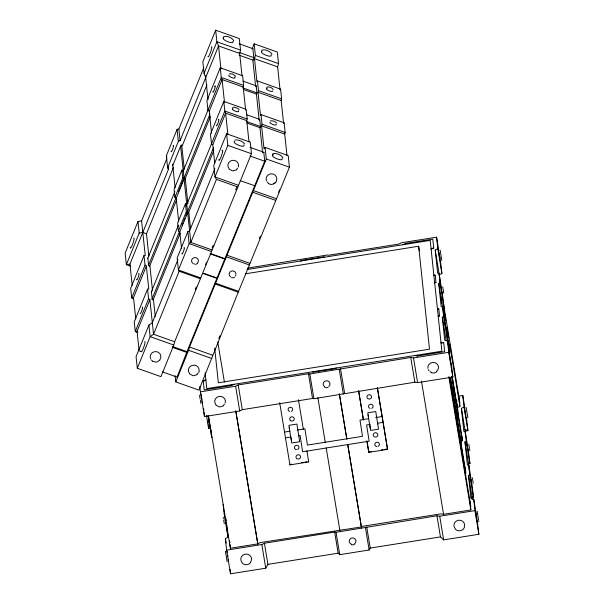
<?xml version="1.0" encoding="UTF-8"?>
<svg xmlns="http://www.w3.org/2000/svg" width="604" height="604" viewBox="0 0 604 604"><rect width="100%" height="100%" fill="white"/><g stroke="black" fill="none" stroke-linecap="round" stroke-linejoin="round"><path stroke-width="0.91" d="M198.822 372.525L199.154 371.233M241.993 75.568L239.652 53.424L240.535 50.14L239.312 38.573L215.673 30.2L202.838 61.819L204.054 73.386L205.7 77.561M177.931 259.66L152.329 322.71L148.916 325.095L136.074 356.707L137.297 368.274L160.936 376.654L173.778 345.035L174.662 341.751L251.468 153.726L250.245 142.159L226.606 133.786L213.771 165.398L214.986 176.964L216.443 179.388L237.561 186.87M245.632 110.087L243.201 87.021L243.638 85.383L242.619 75.727L220.241 67.799L206.915 100.619L207.935 110.275L209.248 111.159L211.581 133.303M254.495 58.686L255.379 55.402L254.156 43.835L277.289 52.027L278.512 63.594L277.629 66.878L280.06 89.943L280.596 89.181L257.463 80.981L256.927 81.744L254.495 58.686L277.629 66.878M248.984 141.842L246.742 120.619L247.187 118.98L246.168 109.324L223.79 101.397L210.464 134.216L211.483 143.873L212.789 144.756L214.737 163.208M175.779 381.909L188.622 350.297L189.505 347.013L266.311 158.988L265.088 147.421L288.221 155.613L289.444 167.18L238.24 292.162L198.912 390.109L175.779 381.909L175.122 375.68M286.96 155.296L284.718 134.073L285.156 132.435L284.144 122.778L261.011 114.586L260.475 115.341L258.036 92.284L258.482 90.638L257.463 80.981M265.088 147.421L264.024 148.946L261.585 125.881L262.03 124.235L261.011 114.586M283.51 122.62L281.17 100.475L281.615 98.837L280.596 89.181M233.589 40.83L233.718 40.438C231.672 37.599 227.27 35.727 223.842 36.504L223.231 38.007M271.823 54.375L271.943 53.983C269.905 51.144 265.496 49.271 262.068 50.049L261.457 51.551M273.234 89.777C272.57 87.716 269.135 86.583 267.059 87.036L266.455 88.539M282.755 157.954L282.876 157.569C280.837 154.722 276.428 152.85 273 153.635L272.389 155.137M166.832 158.701L141.578 220.883L137.984 221.509L125.141 253.129L126.364 264.695L130.743 266.243M132.201 285.284L129.966 264.061L168.403 169.399L167.625 167.753L166.364 155.749L177.078 129.354L178.875 129.037L203.774 67.724M137.984 221.509L139.207 233.076L126.364 264.695L129.966 264.061M204.054 73.386L216.896 41.767L215.673 30.2M167.625 167.753L178.346 141.359L177.078 129.354M178.346 141.359L180.098 140.604L218.542 45.942L216.896 41.767L240.535 50.14M172.767 165.541L180.626 146.198L182.378 145.443L206.953 84.93M148.886 256.239L146.508 233.763L173.544 167.187M141.578 220.883L145.239 255.515L144.016 255.5L130.69 288.319L131.71 297.976L133.431 298.587M180.581 145.783L183.148 170.117L181.932 170.109L174.073 189.445L174.918 197.402L176.225 198.286L178.648 221.215M145.035 265.156L131.71 297.976L133.507 297.659L146.349 266.047L145.035 265.156L144.016 255.5M147.648 258.648L174.888 191.559M183.027 171.513L221.26 77.455L220.241 67.799M209.248 111.159L222.083 79.539L221.26 77.455L243.638 85.383M174.918 197.402L182.77 178.059L181.932 170.109M148.388 265.722L175.99 197.757M178.467 191.657L183.646 178.912M183.775 178.588L209.958 114.111M176.225 198.286L184.077 178.95L182.77 178.059M149.445 266.681L176.715 199.524M184.862 179.463L210.366 116.67M146.349 266.047L148.78 289.112L147.565 289.105L134.239 321.917L135.258 331.573L137.84 332.487M184.077 178.95L186.696 203.714L185.473 203.707L177.621 223.042L178.459 231L179.773 231.883L181.547 248.735M148.584 298.753L135.258 331.573L137.055 331.264L149.89 299.644L148.584 298.753L147.565 289.105M151.189 292.245L178.437 225.156M186.221 205.987L224.809 111.053L223.79 101.397M212.789 144.756L225.632 113.144L224.809 111.053L247.187 118.98M252.072 48.962L254.156 43.835M178.459 231L186.311 211.657L185.473 203.707M151.936 299.32L179.539 231.355M182.015 225.254L183.095 222.597M183.775 220.913L184.847 218.286M185.828 215.87L213.506 147.708M179.773 231.883L187.625 212.548L186.311 211.657M152.993 300.279L180.264 233.121M188.41 213.061L213.559 151.136M232.404 108.818L233.016 107.316L234.42 107.172L237.583 108.29L239.124 109.483M214.873 168.682L189.626 230.864L187.874 231.619L177.153 258.014L178.422 270.018L179.154 271.226L200.264 278.708M137.297 368.274L150.139 336.662L148.916 325.095M226.606 133.786L227.829 145.353L214.986 176.964L238.633 185.345M179.154 271.226L153.552 334.276L150.139 336.662L173.778 345.035M216.443 179.388L190.841 242.431L189.143 243.623L178.422 270.018L200.8 277.946M195.235 289.467L196.285 286.877M212.147 247.821L213.204 245.224M235.696 189.837L236.745 187.24M205.511 264.718L206.53 262.196M177.078 377.092L187.935 349.248L264.741 161.223L263.789 152.238M218.799 338.406L219.864 335.786M259.259 238.776L260.309 236.179M278.587 192.283L279.622 189.747M226.417 522.513L227.98 537.273L225.39 538.579L226.613 550.146L230.532 573.8L265.745 568.198L267.912 564.362L264.416 543.238L334.646 532.064L336.028 532.29L436.949 515.778L439.72 516.231L474.94 510.629L473.717 499.063L470.946 498.61L468.515 475.544L469.806 474.895L468.787 465.239L467.405 465.012L464.967 441.947L466.258 441.298L465.239 431.641L463.857 431.415L461.426 408.349L464.008 407.043L462.785 395.477L459.078 396.065M334.646 532.064L338.142 553.189L339.735 554.676L369.135 549.995L370.222 548.077L366.719 526.96M276.511 181.215L274.88 183.352M464.348 527.579C462.936 531.173 457.643 531.988 455.174 529.036M255.635 86.561L256.164 85.798L256.911 92.88L256.474 94.518L259.176 120.158L259.712 119.403L260.46 126.478L260.014 128.116L262.627 152.842M283.608 123.541L284.144 122.778M197.765 263.201L195.553 264.499M159.924 360.15L156.421 362.211L152.435 361.343M250.569 562.664C248.569 565.314 244.235 565.487 242.068 562.951M236.655 169.807L232.714 170.947L229.112 169.128M234.752 277.13L233.144 277.825L231.4 277.666M197.191 374.661L193.257 375.801L189.656 373.982M223.488 405.865L219.546 407.005L215.945 405.186M436.594 371.951L434.057 373.046L431.294 372.796M354.767 544.166L353.166 544.861L351.422 544.702M229.467 73.718L232.434 73.982L235.719 76.21M270.607 120.634L274.405 121.23L276.858 123.125M234.775 140.09C238.203 139.305 242.604 141.177 244.65 144.024M300.535 261.034L301.826 260.377L323.367 256.949L324.756 257.176M402.838 244.748L405.427 243.442L432.789 239.093L433.732 248.078L431.15 249.384M441.766 289.822L439.033 273.34L437.651 273.114L435.212 250.048L437.802 248.742L436.579 237.176L401.358 242.778L398.776 244.084L328.546 255.258L327.164 255.031L247.497 268.161M234.148 384.265L231.558 385.571L204.197 389.927L203.246 380.943L205.836 379.637M439.795 279.388L439.312 274.775L441.894 273.469L440.369 260.067M434.699 282.982L435.99 282.325L435.242 275.25L433.861 275.024M451.301 363.653L452.826 377.055L417.606 382.657L414.835 382.204L313.914 398.708L312.532 398.481L242.302 409.663L239.72 410.962L204.499 416.571L200.407 391.845L235.628 386.235L238.21 384.937L308.44 373.755L309.822 373.982L410.743 357.477L413.514 357.93L448.734 352.328L447.511 340.762L444.74 340.309L442.309 317.243L443.6 316.587L442.581 306.938L441.199 306.711L438.761 283.646L440.052 282.989L439.033 273.34M312.23 371.845L313.612 372.072L335.16 368.644L336.451 367.987M438.24 316.579L439.538 315.922L438.791 308.848L437.402 308.621M226.613 550.146L261.834 544.544L264.416 543.238M273.688 184.054L270.947 184.492L268.357 183.578M328.002 387.481L326.266 387.753L324.627 387.172M139.207 233.076L142.801 232.449L146.508 233.763M247.127 269.527L430.199 240.4L441.901 351.211L206.779 388.621L205.111 372.789M245.617 273.771L418.64 246.236L419.41 250.879M431.06 248.501L433.732 248.078M433.906 275.462L435.242 275.25M434.654 282.544L435.99 282.325M437.447 309.067L438.791 308.848M438.194 316.141L439.538 315.922M203.246 380.943L205.926 380.512M441.041 343.102L443.721 342.672L444.665 351.664L417.304 356.013L414.533 355.56M206.493 415.499L208.637 428.447L210.313 428.176L208.304 416.073M284.469 432.071L290.018 431.188M297.417 430.01L304.929 428.863L307.459 445.08L362.506 436.322L359.984 420.097L368.319 418.723M375.658 417.56L382.083 416.534M285.398 437.885L290.917 437.002M298.278 435.831L300.113 435.544L302.642 451.762L369.15 441.177L366.62 424.959L370.267 424.378M377.553 423.215L383.012 422.347M465.14 431.143L467.926 430.697L466.401 417.311M291.687 464.174L289.897 464.453L289.943 464.899L308.712 461.909L308.667 461.471M301.517 462.604L303.306 462.324M305.088 462.037L306.877 461.75M377.447 388.108L387.557 449.361L368.795 452.351L368.742 451.905L371.422 451.482M381.26 449.92L383.042 449.633M384.831 449.346L387.511 448.923M468.138 463.978L469.965 463.683L468.062 448.659M471.686 497.575L473.513 497.281L471.754 483.147M267.912 564.362L338.142 553.189M370.222 548.077L440.444 536.903L443.638 539.885L478.859 534.283L477.183 519.991M440.95 342.219L443.721 342.672M239.071 43.767L253.136 48.75M255.379 55.402L278.512 63.594M239.146 52.442L254.088 57.735M239.652 53.424L218.542 45.942L220.973 69.007M239.048 55.153L253.114 60.136M243.012 81.14L256.285 85.844M258.482 90.638L281.615 98.837M243.201 87.021L222.083 79.539L224.522 102.605M258.036 92.284L281.17 100.475M242.876 87.905L257.032 92.918M243.518 89.505L256.7 94.179M246.56 114.737L259.833 119.441M262.03 124.235L285.156 132.435M246.742 120.619L225.632 113.144L227.874 134.36M261.585 125.881L284.718 134.073M246.674 121.593L260.739 126.576M247.066 123.103L260.248 127.776M250.003 147.353L264.069 152.336M227.829 145.353L251.468 153.726M266.311 158.988L289.444 167.18M250.079 156.028L265.02 161.321M240.098 180.588L255.047 185.881M253.469 190.6L276.602 198.799M252.404 192.125L275.53 200.324M211.959 249.913L190.841 242.431L187.625 212.548M226.802 255.167L249.928 263.367M211.513 251.551L189.143 243.623L187.874 231.619M226.357 256.813L249.49 265.005M210.079 253.416L225.02 258.708M210.751 254.073L224.914 259.093M203.978 273.378L217.168 278.044M202.899 273.416L217.055 278.429M215.643 283.208L238.769 291.4M215.107 283.971L238.24 292.162M174.662 341.751L153.552 334.276L149.89 299.644M189.505 347.013L212.638 355.205M188.622 350.297L211.755 358.489M172.291 346.454L187.24 351.747M172.389 347.338L187.331 352.63M139.705 351.166L141.291 351.724M162.408 371.898L177.357 377.19M461.426 408.349L464.921 429.474L467.926 430.697L464.008 407.043M464.967 441.947L468.462 463.072L469.965 463.683L466.258 441.298M468.515 475.544L472.011 496.669L473.513 497.281L469.806 474.895M442.732 286.915L443.019 288.38M447.526 337.817L448.576 344.454L448.515 343.88M466.182 407.541L467.858 417.825M472.29 477.651L472.464 478.459M470.637 477.968L471.686 484.604L471.437 482.724M227.134 561.735L225.435 551.173M166.364 155.749L166.908 157.138M464.642 408.319C464.325 408.01 466.56 421.177 466.107 417.47M444.687 321.109L445.299 324.756M449.157 352.947L449.21 353.778M477.152 511.203L478.587 519.87M475.575 511.905L475.439 511.392L477.137 521.954L476.911 520.135M202.65 403.623L202.234 401.396M440.195 250.29L441.758 260.339M438.663 251.317L438.391 250.041L440.067 260.324M468.825 444.378L469.444 448.025M449.595 354.903C448.44 348.621 451.309 367.209 450.924 363.291M224.28 523.638L223.661 519.991M200.883 403.457L200.347 400.429M228.674 560.957L228.35 559.168M225.745 522.234L226.024 523.517M464.967 410.116L465.171 411.347M441.343 288.644L441.615 290.282M472.577 479.108L473.219 483.185M444.891 322.242L445.163 323.88M470.901 479.38L471.173 481.018M449.776 355.93L450.206 358.519M475.899 513.702L476.103 514.933M436.579 237.176L438.851 250.909M439.153 252.744L439.463 254.578M439.765 256.406L440.067 258.24M462.785 395.477L464.891 408.213M437.802 248.742L441.894 273.469M435.212 250.048L439.312 274.775M442.068 291.656L444.144 307.723L442.853 308.372L442.943 309.18M465.239 431.641L467.76 446.862M440.052 282.989L459.893 402.83M443.585 307.579L445.744 320.596M446.817 327.104L448.666 338.263M449.587 343.835L459.901 406.13M438.761 283.646L441.184 298.3M441.494 300.128L444.937 321.222M445.156 322.506L445.465 324.333M445.767 326.168L447.692 337.908M448.153 340.686L448.462 342.536M448.772 344.393L449.821 352.766M468.787 465.239L470.863 477.779M471.158 479.568L471.46 481.358M443.6 316.587L447.692 341.32L446.673 331.664M447.511 340.762L449.633 353.582M473.717 499.063L476.277 514.533M476.579 516.352L476.881 518.172M448.734 352.328L452.826 377.055M456.677 400.309L456.986 402.166M457.288 404.023L457.598 405.888M474.94 510.629L478.859 534.283M452.298 376.805L457.84 410.275M442.309 317.243L446.25 341.056M451.966 376.254L461.63 434.631M461.894 436.224L462.241 438.338M451.633 376.843L462.219 440.777M452.373 387.028L452.683 388.893M452.992 390.75L453.294 392.608M453.604 394.472L453.914 396.33M454.223 398.187L454.525 400.044M454.835 401.909L455.144 403.766M455.454 405.624L455.763 407.489M456.065 409.346L456.375 411.203M456.684 413.061L456.994 414.925M457.296 416.783L457.606 418.64M450.35 377.372L460.973 441.524M450.176 377.651L465.88 472.487M449.693 377.289L465.699 473.974M449.414 377.077L470.841 506.522M448.825 376.76L470.833 509.716M421.464 381.116L443.532 514.117M413.514 357.93L417.606 382.657M439.72 516.231L443.638 539.885M410.743 357.477L414.835 382.204M436.949 515.778L440.444 536.903M377.341 387.625L387.557 449.361M377.802 423.933L378.549 429.165L370.592 430.433L367.995 414.774M377.711 424.084L375.748 411.528L367.791 412.789L368.327 416.043M369.844 425.193L370.38 428.447M358.678 391.09L363.404 419.659M366.915 440.852L368.742 451.905M358.572 390.607L363.449 420.097M366.96 441.29L368.795 452.351M340.513 368.651L344.612 393.378M339.221 369.308L343.314 394.034M365.428 527.609L369.135 549.995M339.418 394.231L346.809 438.859M347.73 444.438L361.434 527.186M339.297 393.657L346.817 439.063M347.738 444.619L361.539 528.017M317.878 397.659L325.269 442.49M326.19 447.866L339.886 530.614M309.822 373.982L313.914 398.708M336.028 532.29L339.735 554.676M308.44 373.755L312.532 398.481M298.444 399.735L303.329 429.218M306.885 450.848L308.712 461.909M289.482 428.591L288.938 425.337L296.904 424.068L299.705 441.713L291.74 442.974L289.15 427.322M290.992 437.741L291.4 440.18M279.675 402.717L289.943 464.899M238.21 384.937L242.302 409.663M235.628 386.235L239.72 410.962M261.834 544.544L265.745 568.198M235.93 411.656L257.787 543.676M235.719 410.675L257.878 544.559M217.787 342.121L224.409 382.09M208.508 415.96L230.517 548.908M208.048 415.439L211.732 437.681L211.264 433.257M225.39 538.579L226.145 543.132M439.055 253.582L439.274 254.941M443.147 289.157L443.744 293.038M467.624 447.421L467.066 444.317L468.138 451.007L467.896 449.119M447.919 340.007L448.432 343.298M445.11 324.371L445.676 327.466L445.427 325.586M225.617 521.456L225.209 518.889M202.023 400.165L201.585 397.424M227.708 555.197L227.919 556.578M200.128 399.078L199.539 395.227M465.609 414.087L465.812 415.393M439.493 256.315L439.863 258.784M476.541 517.666L476.745 518.979M450.425 359.901L450.795 362.37M469.572 448.855L469.814 450.743M441.879 291.989L442.128 293.869L441.056 287.187M201.389 396.118L201.087 394.042M223.427 518.428L223.291 517.273M227.338 552.728L227.134 551.188M478.715 520.791L478.813 521.69M464.921 429.474L465.601 435.929M468.462 463.072L468.855 466.764M469.051 468.606L469.248 470.456M472.011 496.669L472.305 499.44M458.995 397.394L459.946 406.379L457.356 407.685L458.421 417.757M469.927 500.98L470.878 509.965L443.51 514.321L440.739 513.868L362.657 526.288L361.366 526.945L260.354 542.573L257.765 543.879L230.403 548.228L230.026 544.634M461.448 433.559L462.196 440.633L460.905 441.282L461.584 447.692M464.997 467.156L465.744 474.231M461.773 449.527L461.969 451.354M439.991 281.23L440.188 283.08M418.64 246.236L429.504 349.18L218.346 382.785L214.684 348.153M405.427 243.442L405.518 244.326M417.213 355.137L417.304 356.013M323.367 256.949L323.419 257.387M335.114 368.198L335.16 368.644M301.826 260.377L301.872 260.815M313.567 371.626L313.612 372.072M252.857 48.652L253.808 57.637L252.925 60.921L255.537 85.647M205.511 75.779L208.04 99.705M231.468 384.695L231.558 385.571M229.648 541.041L229.837 542.837M226.032 518.821L226.221 520.671M227.119 529.353L227.867 536.375L224.159 513.981L223.14 504.332M230.056 569.353L230.532 573.8M181.691 144.794L184.258 169.128M187.904 203.684L185.3 178.958L183.986 178.067L183.238 170.992M190.524 228.463L188.841 212.555L187.534 211.664L186.787 204.59M210.887 429.716L211.075 431.49M178.875 129.037L180.098 140.604M207.874 421.222L208.063 423.026M208.252 424.831L208.637 428.447M203.654 408.561L203.842 410.343M204.031 412.124L204.499 416.571M199.841 386.507L200.407 391.845M172.623 164.182L175.092 187.58M168.123 166.734L168.403 169.399M152.533 290.796L149.92 266.07L148.607 265.179L147.867 258.104M155.243 316.526L153.469 299.667L152.155 298.784L151.408 291.702M133.507 297.659L135.749 318.882M137.055 331.264L139.101 350.637M282.045 158.558A5.361 1.563 22.1 0 1 276.149 158.52A5.361 1.563 22.1 0 1 273.597 154.82M271.113 54.979A5.361 1.563 22.1 0 1 265.866 55.206A5.361 1.563 22.1 0 1 261.909 51.31M198.097 373.144A5.361 5.066 -6 0 1 197.131 374.11M189.596 373.431A5.361 5.066 -6 0 1 192.253 365.352A5.361 5.066 -6 0 1 199.094 370.682M266.553 180.996A5.361 5.066 -6 0 1 271.324 173.824A5.361 5.066 -6 0 1 276.458 180.664M274.82 182.801A5.361 5.066 -6 0 1 273.627 183.503M268.297 183.027A5.361 5.066 -6 0 1 267.285 182.121M235.726 275.228A3.397 3.209 -6 0 1 235.303 275.968M230.562 276.723A3.397 3.209 -6 0 1 231.189 271.188A3.397 3.209 -6 0 1 235.938 274.412M272.706 91.03A3.397 0.989 22.1 0 1 268.433 90.502A3.397 0.989 22.1 0 1 267.217 88.343M276.111 124.303A3.397 0.989 22.1 0 1 272.789 124.454A3.397 0.989 22.1 0 1 270.282 121.985M192.97 263.404A3.397 3.209 -6 0 1 192.231 258.927A3.397 3.209 -6 0 1 196.964 258.172A3.397 3.209 -6 0 1 197.712 262.649M194.609 263.986A3.397 3.209 -6 0 1 193.748 263.797M229.059 168.576A5.361 5.066 -6 0 1 232.397 160.347A5.361 5.066 -6 0 1 238.225 167.119M237.561 168.29A5.361 5.066 -6 0 1 236.594 169.256M243.82 145.013A5.361 1.563 22.1 0 1 238.565 145.247A5.361 1.563 22.1 0 1 234.616 141.351M150.638 358.768A5.361 5.066 -6 0 1 156.111 351.603A5.361 5.066 -6 0 1 159.871 359.599M152.382 360.792A5.361 5.066 -6 0 1 151.37 359.886M232.887 41.434A5.361 1.563 22.1 0 1 227.632 41.661A5.361 1.563 22.1 0 1 223.684 37.765M183.926 247.912A3.397 0.498 -70.5 0 1 183.578 251.105A3.397 0.498 -70.5 0 1 181.94 253.438M218.414 119.728A3.397 0.498 -70.5 0 1 218.067 122.914A3.397 0.498 -70.5 0 1 216.428 125.255M214.601 86.576A3.397 0.498 -70.5 0 1 215.243 86.772A3.397 0.498 -70.5 0 1 213.778 91.098A3.397 0.498 -70.5 0 1 212.88 91.657M138.648 273.831A3.397 0.498 -70.5 0 1 138.293 277.025A3.397 0.498 -70.5 0 1 136.655 279.358M142.189 307.428A3.397 0.498 -70.5 0 1 141.985 310.207A3.397 0.498 -70.5 0 1 140.188 313.348M173.137 145.647A3.397 0.498 -70.5 0 1 172.782 148.841A3.397 0.498 -70.5 0 1 171.143 151.174M238.172 110.608A3.397 0.989 22.1 0 1 235.605 111.287A3.397 0.989 22.1 0 1 232.691 108.667M234.624 77.01A3.397 0.989 22.1 0 1 232.057 77.69A3.397 0.989 22.1 0 1 229.143 75.07M222.03 150.781A5.361 0.785 -70.5 0 1 221.472 155.824A5.361 0.785 -70.5 0 1 218.882 159.516M144.688 341.698A5.361 0.785 -70.5 0 1 143.782 347.134A5.361 0.785 -70.5 0 1 141.177 351.437M133.756 238.112A5.361 0.785 -70.5 0 1 132.608 244.205A5.361 0.785 -70.5 0 1 130.26 247.24M211.445 46.802A5.361 0.785 -70.5 0 1 210.539 52.238A5.361 0.785 -70.5 0 1 207.935 56.542M351.362 544.151A3.397 3.209 -6 0 1 349.678 539.515A3.397 3.209 -6 0 1 354.812 538.7A3.397 3.209 -6 0 1 354.714 543.615M455.114 528.492A5.361 5.066 -6 0 1 458.459 520.255A5.361 5.066 -6 0 1 464.287 527.028M242.008 562.399A5.361 5.066 -6 0 1 242.461 555.559A5.361 5.066 -6 0 1 249.701 555.31A5.361 5.066 -6 0 1 250.509 562.113M369.988 408.41A2.288 2.159 -6 0 1 368.682 405.631A2.288 2.159 -6 0 1 371.634 404.363A2.288 2.159 -6 0 1 372.947 407.141M372.66 407.64A2.288 2.159 -6 0 1 371.739 408.357M374.707 436.911A2.288 2.159 -6 0 1 373.476 433.951A2.288 2.159 -6 0 1 376.707 433.015A2.288 2.159 -6 0 1 377.379 436.133M376.964 436.549A2.288 2.159 -6 0 1 376.458 436.851M375.884 437.017A2.288 2.159 -6 0 1 375.288 437.032M367.896 398.648A2.288 2.159 -6 0 1 367.655 395.348A2.288 2.159 -6 0 1 371.135 395.665A2.288 2.159 -6 0 1 370.169 398.851M369.595 399.017A2.288 2.159 -6 0 1 368.417 398.912M375.326 445.76A2.288 2.159 -6 0 1 375.831 442.596A2.288 2.159 -6 0 1 379.101 443.313A2.288 2.159 -6 0 1 378.029 446.348M376.858 446.53A2.288 2.159 -6 0 1 375.756 446.145M289.573 411.46A2.288 2.159 -6 0 1 288.546 408.183A2.288 2.159 -6 0 1 292.17 408.062A2.288 2.159 -6 0 1 291.317 411.399M294.903 448.802A2.288 2.159 -6 0 1 296.33 445.299A2.288 2.159 -6 0 1 298.814 448.183M298.527 448.681A2.288 2.159 -6 0 1 297.606 449.399M296.443 449.58A2.288 2.159 -6 0 1 295.341 449.187M300.384 457.681A2.288 2.159 -6 0 1 296.481 458.3M296.171 457.824A2.288 2.159 -6 0 1 297.9 454.797A2.288 2.159 -6 0 1 300.528 457.13M215.892 404.635A5.361 5.066 -6 0 1 219.237 396.405A5.361 5.066 -6 0 1 225.058 403.178M224.394 404.348A5.361 5.066 -6 0 1 223.427 405.314M427.874 368.334A5.361 5.066 -6 0 1 435.099 362.74A5.361 5.066 -6 0 1 436.533 371.4M431.241 372.245A5.361 5.066 -6 0 1 430.01 371.626M428.999 370.72A5.361 5.066 -6 0 1 428.266 369.603M324.567 386.62A3.397 3.209 -6 0 1 324.016 381.924A3.397 3.209 -6 0 1 329.014 381.758A3.397 3.209 -6 0 1 328.697 386.484M440.716 296.662L441.758 303.291L440.716 296.662M290.622 420.694A2.288 2.159 -6 0 0 294.239 419.138A2.288 2.159 -6 0 0 291.045 416.964A2.288 2.159 -6 0 0 290.622 420.694"/></g></svg>
